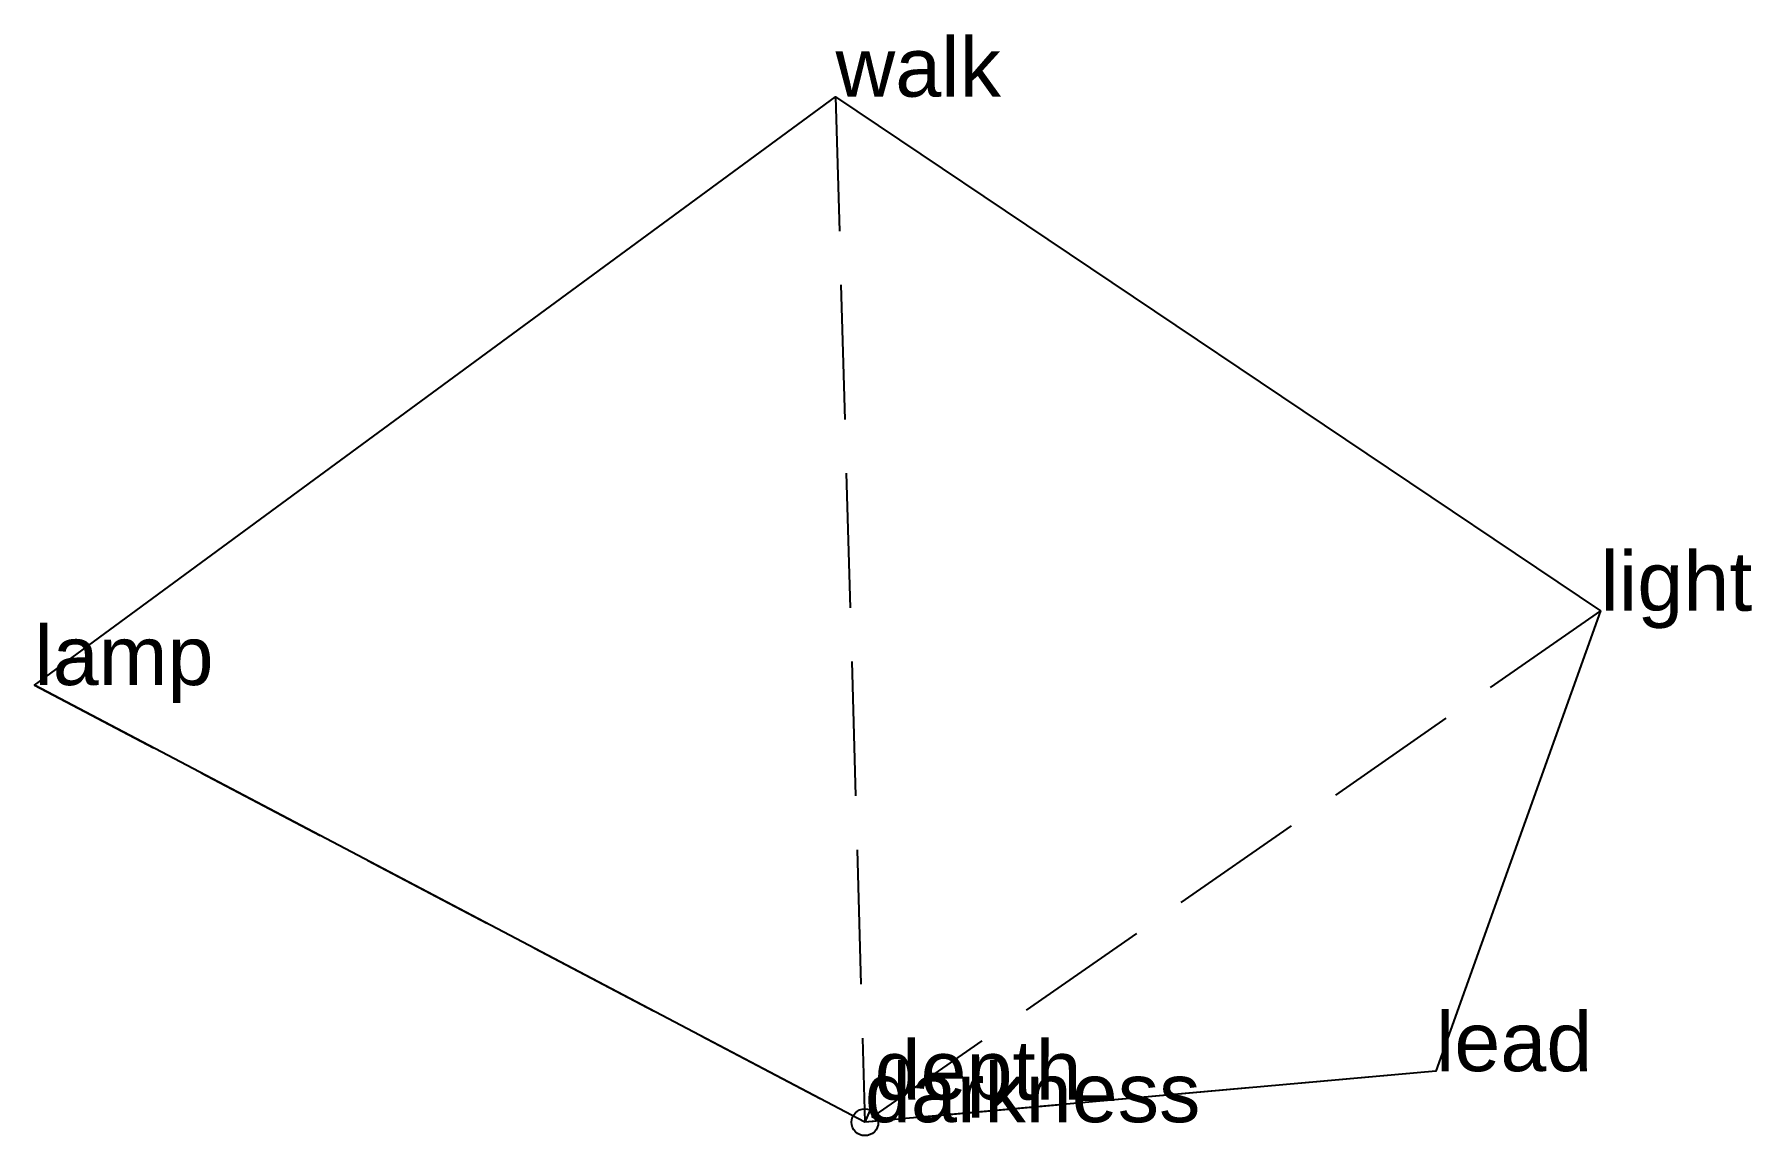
# Model space of a CAD drawing. Extents: x -1.54 to 1.65, y -0.03 to 2.02.
import ezdxf

# ---------------------------------------------------------------- set-up
doc = ezdxf.new("R2010")
doc.units = 0
doc.linetypes.add('DASHED2', pattern=[0.3, 0.25, -0.05])
doc.layers.add('TEXT', color=1, linetype='CONTINUOUS')
doc.styles.get("Standard").update_dxf_attribs({"font": 'arial.ttf'})

msp = doc.modelspace()

# ---------------------------------------------------------------- linework, layer by layer
at = {"linetype": 'DASHED2'}
for p in [(-0.0545, 1.9057), (1.367, 0.9503), (-1.5432, 0.8123), (1.0612, 0.0948), (0.0181, 0.0419), (0, 0)]:
    msp.add_line(p, (0, 0), dxfattribs=at)
msp.add_circle((0, 0), 0.025)
at = {"layer": 'OUTLINE', "linetype": 'CONTINUOUS'}
msp.add_polyline3d([(0, 0, 0), (-1.5432, 0.8123, 0), (-0.0545, 1.9057, 0), (1.367, 0.9503, 0), (1.0612, 0.0948, 0), (0, 0, 0)], close=True, dxfattribs=at)

# ---------------------------------------------------------------- texts
at = {"layer": 'TEXT'}
for s, p in [('walk', (-0.0545, 1.9057)), ('light', (1.367, 0.9503)), ('lamp', (-1.5432, 0.8123)), ('lead', (1.0612, 0.0948)), ('depth', (0.0181, 0.0419)), ('darkness', (0, 0))]:
    msp.add_text(s, height=0.11, dxfattribs=at).set_placement(p)

doc.saveas('drawing.dxf')
